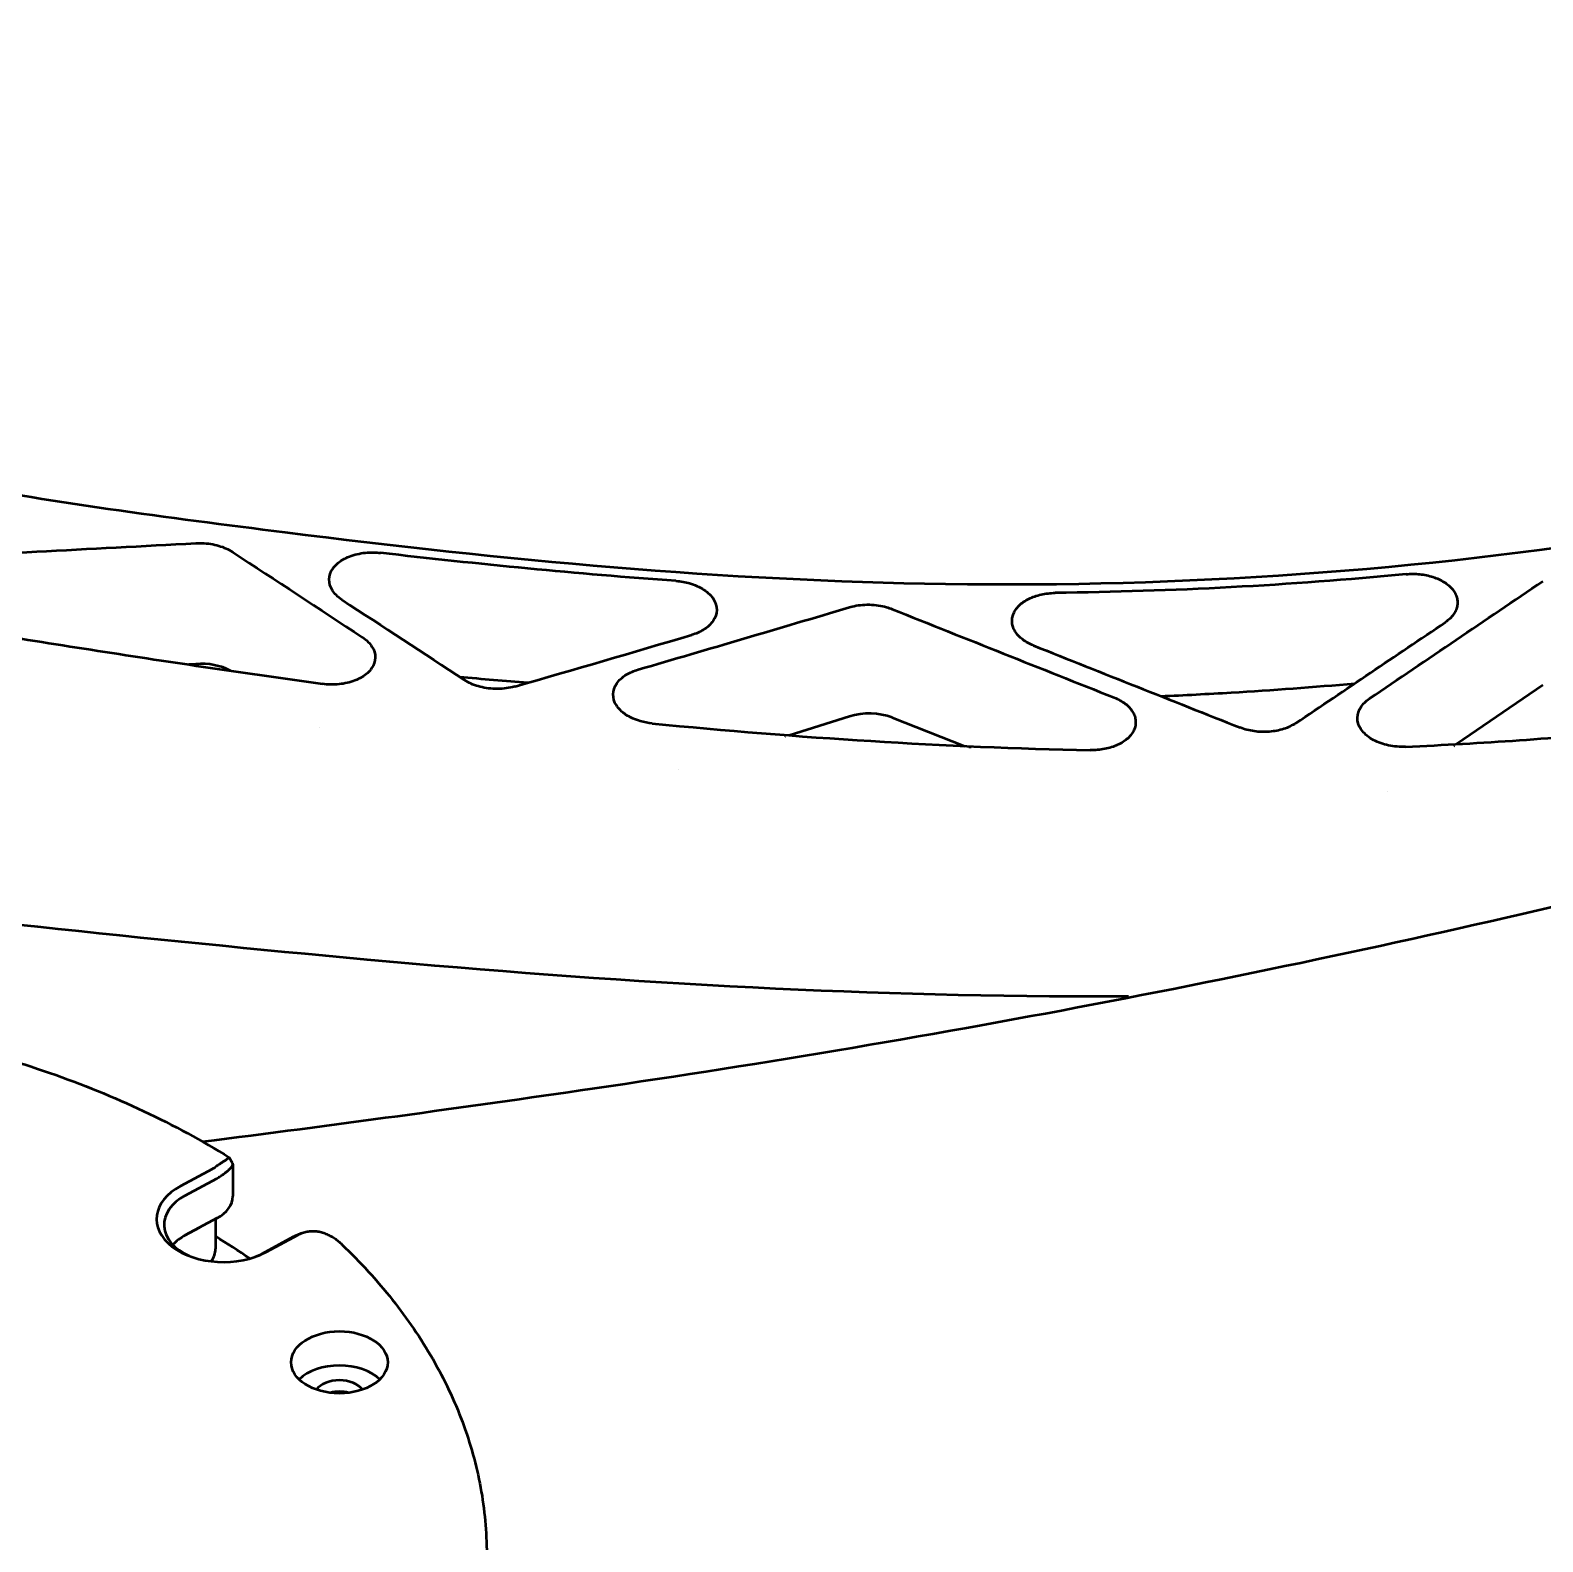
# Model space of a CAD drawing. Header units: millimetres. Extents: x 36 to 3196, y 27 to 5967.
# Drawn here: x 1844.5 to 1946.3, y 5382.2 to 5483.8 of the extents above; entities that cross this region are included whole.
import ezdxf

# ---------------------------------------------------------------- set-up
doc = ezdxf.new("R2010")
doc.units = ezdxf.units.MM
doc.layers.add('외형선(ISO)', color=7, linetype='Continuous', lineweight=50)

msp = doc.modelspace()

# ---------------------------------------------------------------- linework, layer by layer
at = {"layer": '외형선(ISO)'}
for p, q in [((1855.6298, 5441.2075), (1855.1604, 5441.17)), ((1946.2644, 5439.782), (1940.4507, 5435.8186)), ((1863.9251, 5436.9273), (1863.9251, 5436.9272)), ((1899.6115, 5437.685), (1895.5471, 5436.4104)), ((1902.4837, 5437.6003), (1907.3717, 5435.693)), ((1895.2728, 5436.3244), (1895.2527, 5436.3181)), ((1907.7033, 5435.5636), (1907.7141, 5435.5593)), ((1940.2939, 5435.7118), (1940.2484, 5435.6808)), ((1888.1219, 5434.0819), (1888.1217, 5434.0818)), ((1935.7933, 5432.6435), (1935.7927, 5432.6432)), ((1857.8693, 5408.019), (1858.1046, 5407.6254)), ((1858.1196, 5407.5685), (1858.1196, 5405.4085)), ((1856.7266, 5407.2417), (1854.5978, 5406.0935)), ((1854.9191, 5405.4642), (1857.048, 5406.6124)), ((1857.048, 5403.9313), (1854.9191, 5402.7831)), ((1854.9191, 5402.7831), (1855.8881, 5403.3057)), ((1856.9598, 5403.8837), (1856.9598, 5401.872)), ((1862.1903, 5402.6732), (1860.0614, 5401.525)), ((1860.3828, 5401.6618), (1862.5117, 5402.81)), ((1862.7325, 5402.9164), (1862.4553, 5402.8008))]:
    msp.add_line(p, q, dxfattribs=at)
for centre, major_axis, ratio, start_param, end_param in [((1943.6102, 7370.3482), (2545.526, 450.5257), 0.73565025, 4.54029011, 4.5486364), ((2009.32, 7265.6031), (4419.0475, -3235.5528), 0.28834832, 4.88697365, 4.88890144), ((1948.1186, 7363.1615), (-1522.6217, -2170.4928), 0.51440118, 0.93093118, 0.93710182), ((2007.6003, 7268.3443), (4419.0475, -3235.5528), 0.28834832, 4.88898572, 4.89080294), ((1941.9064, 7373.064), (-1999.3134, -1509.0806), 0.68749356, 1.06703726, 1.07334951), ((1965.7725, 7335.0201), (3478.9135, -1785.7945), 0.44701127, 4.92021185, 4.92439934), ((1947.3775, 7364.3428), (-1522.6217, -2170.4928), 0.51440118, 0.92869277, 0.93402384), ((1941.2316, 7374.1398), (-1999.3134, -1509.0806), 0.68749356, 1.0636628, 1.0689365), ((1964.6482, 7336.8123), (3478.9135, -1785.7945), 0.44701127, 4.92319289, 4.92708991), ((1855.9996, 5439.2938), (-3, 0), 0.64278761, 4.00238995, 4.83598254), ((1900.9269, 5435.9519), (-3, 0), 0.64278761, 4.16680241, 5.16628958), ((1855.1196, 5408.4727), (2.5, 0), 0.64278761, 5.41052068, 5.52097028), ((1855.1196, 5408.0897), (3, 0), 0.64278761, 5.41052068, 5.52097028), ((1857.4903, 5403.8776), (-4.5, 0), 0.64278761, 5.41052068, 8.55211333), ((1857.4903, 5403.4946), (-4, 0), 0.64278761, 5.41052068, 7.23947632), ((1855.1196, 5405.4085), (3, 0), 0.64278761, 5.41052068, 6.28318531), ((1857.4903, 5400.8135), (4, 0), 0.64278761, 2.26892803, 2.593111), ((1857.4903, 5400.8135), (-4, 0), 0.64278761, 5.41052068, 5.73470366), ((1819.9541, 5377.6569), (53.75, 0), 0.64278761, 0.75047935, 0.81140898), ((1864.1186, 5401.196), (-3, 0), 0.64278761, 5.30007109, 5.41052068), ((1864.1186, 5401.579), (-2.5, 0), 0.64278761, 5.30007109, 5.41052068), ((1853.9598, 5401.872), (3, 0), 0.64278761, 5.83394577, 6.28318531), ((1857.4903, 5403.4946), (4, 0), 0.64278761, 5.3268943, 5.41052068), ((1865.2943, 5391.9415), (3.25, 0), 0.64278761, 0.58241228, 2.55918038), ((1865.2943, 5391.9415), (1.7, 0), 0.64278761, 0.43385483, 2.70773782), ((1865.2943, 5391.1754), (-1.7, 0), 0.64278761, 4.33243389, 5.09234407)]:
    msp.add_ellipse(centre, major_axis=major_axis, ratio=ratio, start_param=start_param, end_param=end_param, dxfattribs=at)
msp.add_ellipse((1865.2943, 5394.2396), major_axis=(-3.25, 0), ratio=0.64278761, dxfattribs=at)
for points, knots in [([(1856.0707, 5409.0892), (1864.8514, 5410.188), (1873.6044, 5411.3843), (1905.6945, 5416.0617), (1928.7564, 5420.5), (1971.5702, 5430.7983), (1991.4833, 5436.6028), (2028.0986, 5449.5425), (2044.9655, 5456.6409), (2072.7078, 5470.5145), (2084.085, 5476.9688), (2094.7775, 5483.8351)], [3.18616181, 3.18616181, 3.18616181, 3.18616181, 5.86836323, 5.86836323, 13.05789145, 13.05789145, 19.58398878, 19.58398878, 25.59662907, 25.59662907, 30.13475883, 30.13475883, 30.13475883, 30.13475883]), ([(1814.9758, 5461.0298), (1817.9621, 5459.3615), (1821.3902, 5457.9636), (1829.1077, 5455.483), (1833.5029, 5454.4565), (1845.7187, 5452.1105), (1853.6777, 5451.0815), (1876.3019, 5448.2155), (1891.1805, 5446.8184), (1921.9947, 5446.3668), (1938.0665, 5447.4765), (1966.071, 5452.044), (1978.3133, 5454.9851), (2004.6586, 5462.2927), (2018.709, 5466.8642), (2041.4241, 5473.5608), (2049.912, 5475.9139), (2058.5718, 5477.9271)], [0, 0, 0, 0, 1.18053412, 1.18053412, 2.5557682, 2.5557682, 4.96947578, 4.96947578, 9.43649437, 9.43649437, 14.21486088, 14.21486088, 18.10021825, 18.10021825, 22.75566375, 22.75566375, 25.47245647, 25.47245647, 25.47245647, 25.47245647]), ([(1855.6298, 5449.3368), (1855.7613, 5449.344), (1855.8947, 5449.3456), (1856.428, 5449.3295), (1856.8272, 5449.2641), (1857.5122, 5449.0632), (1857.8446, 5448.9166), (1858.1207, 5448.7352)], [0.527578114, 0.527578114, 0.527578114, 0.527578114, 0.565238748, 0.565238748, 0.678314126, 0.678314126, 0.78862344, 0.78862344, 0.78862344, 0.78862344]), ([(1865.4837, 5445.5143), (1865.477, 5445.5187), (1865.4703, 5445.5231), (1865.1835, 5445.7147), (1864.9634, 5445.938), (1864.8225, 5446.1626), (1864.6816, 5446.3872), (1864.6012, 5446.6429), (1864.6087, 5447.1497), (1864.6966, 5447.4007), (1864.9914, 5447.8336), (1865.2179, 5448.0444), (1865.789, 5448.3872), (1866.1335, 5448.5192), (1866.8322, 5448.6828), (1867.233, 5448.7252), (1867.7721, 5448.7106), (1867.911, 5448.7006), (1868.0477, 5448.6848)], [1.692817719, 1.692817719, 1.692817719, 1.692817719, 1.695495725, 1.695495725, 1.808513352, 1.808513352, 1.808513352, 1.9215168, 1.9215168, 2.034520249, 2.034520249, 2.147582729, 2.147582729, 2.26064521, 2.26064521, 2.373704489, 2.373704489, 2.41298662, 2.41298662, 2.41298662, 2.41298662]), ([(1887.9398, 5446.7977), (1884.6115, 5447.0332), (1881.2909, 5447.3136), (1874.6591, 5447.9482), (1871.3509, 5448.3022), (1868.0477, 5448.6848)], [-2.00464395, -2.00464395, -2.00464395, -2.00464395, -1.00226131, -1.00226131, 0, 0, 0, 0]), ([(1937.0689, 5447.2517), (1933.1597, 5446.8744), (1929.2356, 5446.5816), (1921.3579, 5446.1625), (1917.4115, 5446.0367), (1913.4579, 5445.9925)], [-2.37357695, -2.37357695, -2.37357695, -2.37357695, -1.1867714, -1.1867714, -0.00000001, -0.00000001, -0.00000001, -0.00000001]), ([(1937.0689, 5447.2517), (1937.2235, 5447.2667), (1937.3778, 5447.2737), (1937.5322, 5447.2731), (1937.6866, 5447.2726), (1937.8411, 5447.2644), (1937.9945, 5447.2485), (1938.1478, 5447.2326), (1938.3001, 5447.2089), (1938.4475, 5447.1781), (1938.5949, 5447.1473), (1938.7374, 5447.1095), (1938.876, 5447.0644), (1939.0146, 5447.0194), (1939.1491, 5446.9669), (1939.2751, 5446.9087), (1939.4011, 5446.8505), (1939.5188, 5446.7868), (1939.6295, 5446.7169), (1939.7402, 5446.6469), (1939.8435, 5446.5706), (1939.936, 5446.4906), (1940.0286, 5446.4105), (1940.1106, 5446.3268), (1940.1828, 5446.2387), (1940.2551, 5446.1506), (1940.3173, 5446.0579), (1940.3675, 5445.9636), (1940.4177, 5445.8693), (1940.4562, 5445.7733), (1940.4831, 5445.6754), (1940.5101, 5445.5775), (1940.5253, 5445.4776), (1940.5284, 5445.378), (1940.5315, 5445.2785), (1940.5225, 5445.1792), (1940.5017, 5445.0808), (1940.4808, 5444.9825), (1940.4481, 5444.8851), (1940.4037, 5444.7898), (1940.3594, 5444.6945), (1940.3032, 5444.6011), (1940.2366, 5444.5117), (1940.17, 5444.4223), (1940.093, 5444.3367), (1940.0054, 5444.2546), (1939.9177, 5444.1726), (1939.8191, 5444.0942), (1939.7117, 5444.0215)], [0, 0, 0, 0, 0.00046275951, 0.00046275951, 0.00046275951, 0.00092551901, 0.00092551901, 0.00092551901, 0.00138827852, 0.00138827852, 0.00138827852, 0.00185103802, 0.00185103802, 0.00185103802, 0.00231379753, 0.00231379753, 0.00231379753, 0.00277655703, 0.00277655703, 0.00277655703, 0.00323931654, 0.00323931654, 0.00323931654, 0.00370207604, 0.00370207604, 0.00370207604, 0.00416483555, 0.00416483555, 0.00416483555, 0.00462759505, 0.00462759505, 0.00462759505, 0.00509035456, 0.00509035456, 0.00509035456, 0.00555311406, 0.00555311406, 0.00555311406, 0.00601587357, 0.00601587357, 0.00601587357, 0.00647863307, 0.00647863307, 0.00647863307, 0.00694139258, 0.00694139258, 0.00694139258, 0.00740415208, 0.00740415208, 0.00740415208, 0.00740415208]), ([(1887.9398, 5446.7977), (1888.2618, 5446.7749), (1888.5767, 5446.7181), (1889.2039, 5446.5384), (1889.5442, 5446.3888), (1890.1046, 5446.0166), (1890.3247, 5445.7939), (1890.6064, 5445.3448), (1890.6869, 5445.0884), (1890.6794, 5444.5794), (1890.5914, 5444.3268), (1890.2966, 5443.8903), (1890.0701, 5443.6773), (1889.5519, 5443.3622), (1889.2806, 5443.2462), (1888.9987, 5443.1634)], [0.586668785, 0.586668785, 0.586668785, 0.586668785, 0.678146861, 0.678146861, 0.791158753, 0.791158753, 0.904170646, 0.904170646, 1.01717494, 1.01717494, 1.130179234, 1.130179234, 1.243216253, 1.243216253, 1.335308361, 1.335308361, 1.335308361, 1.335308361]), ([(1911.9982, 5442.4538), (1911.86, 5442.5088), (1911.7306, 5442.57), (1911.6091, 5442.6374), (1911.4876, 5442.7048), (1911.3742, 5442.7784), (1911.2702, 5442.8575), (1911.1663, 5442.9366), (1911.0719, 5443.0212), (1910.989, 5443.1095), (1910.9061, 5443.1977), (1910.8345, 5443.2896), (1910.7744, 5443.3851), (1910.7142, 5443.4806), (1910.6657, 5443.5797), (1910.6301, 5443.6798), (1910.5945, 5443.7798), (1910.5716, 5443.8807), (1910.5612, 5443.9829), (1910.5509, 5444.0851), (1910.5535, 5444.1886), (1910.5688, 5444.2902), (1910.5842, 5444.3918), (1910.612, 5444.4915), (1910.6526, 5444.59), (1910.6931, 5444.6886), (1910.7466, 5444.7859), (1910.8114, 5444.8788), (1910.8762, 5444.9716), (1910.9519, 5445.0601), (1911.0391, 5445.145), (1911.1263, 5445.2298), (1911.2255, 5445.311), (1911.3331, 5445.3857), (1911.4407, 5445.4604), (1911.5566, 5445.5287), (1911.6816, 5445.5913), (1911.8067, 5445.6539), (1911.9411, 5445.7106), (1912.0807, 5445.7595), (1912.2203, 5445.8085), (1912.365, 5445.8498), (1912.5148, 5445.8837), (1912.8143, 5445.9516), (1913.1347, 5445.9889), (1913.4579, 5445.9925)], [0, 0, 0, 0, 0.00047820037, 0.00047820037, 0.00047820037, 0.00095640074, 0.00095640074, 0.00095640074, 0.00143460112, 0.00143460112, 0.00143460112, 0.00191280149, 0.00191280149, 0.00191280149, 0.00239100186, 0.00239100186, 0.00239100186, 0.00286920223, 0.00286920223, 0.00286920223, 0.00334740261, 0.00334740261, 0.00334740261, 0.00382560298, 0.00382560298, 0.00382560298, 0.00430380335, 0.00430380335, 0.00430380335, 0.00478200372, 0.00478200372, 0.00478200372, 0.0052602041, 0.0052602041, 0.0052602041, 0.00573840447, 0.00573840447, 0.00573840447, 0.00621660484, 0.00621660484, 0.00621660484, 0.00669480521, 0.00669480521, 0.00669480521, 0.00765120596, 0.00765120596, 0.00765120596, 0.00765120596]), ([(1899.6115, 5445.0269), (1899.6756, 5445.0459), (1899.7402, 5445.0634), (1900.1543, 5445.1643), (1900.5551, 5445.2103), (1901.3551, 5445.1952), (1901.7543, 5445.134), (1902.2302, 5444.9989), (1902.3589, 5444.9555), (1902.4837, 5444.9056)], [0.431122779, 0.431122779, 0.431122779, 0.431122779, 0.452065745, 0.452065745, 0.565086729, 0.565086729, 0.678107714, 0.678107714, 0.720248178, 0.720248178, 0.720248178, 0.720248178]), ([(1833.9613, 5444.5237), (1838.981, 5443.6894), (1844.0075, 5442.8822), (1854.0719, 5441.3229), (1859.1134, 5440.5702), (1864.1661, 5439.8699)], [-3.0828874, -3.0828874, -3.0828874, -3.0828874, -1.5411708, -1.5411708, 0, 0, 0, 0]), ([(1866.8229, 5443.0226), (1866.8296, 5443.0182), (1866.8363, 5443.0138), (1867.1231, 5442.8221), (1867.3432, 5442.5989), (1867.625, 5442.1497), (1867.7054, 5441.8939), (1867.6979, 5441.3872), (1867.61, 5441.1362), (1867.3152, 5440.7035), (1867.0887, 5440.493), (1866.5176, 5440.151), (1866.1731, 5440.0195), (1865.4744, 5439.8573), (1865.0736, 5439.8157), (1864.5029, 5439.8325), (1864.3324, 5439.8469), (1864.1661, 5439.8699)], [0.788593711, 0.788593711, 0.788593711, 0.788593711, 0.791271496, 0.791271496, 0.904289384, 0.904289384, 1.017292074, 1.017292074, 1.130294764, 1.130294764, 1.243362526, 1.243362526, 1.356430289, 1.356430289, 1.469501496, 1.469501496, 1.51771355, 1.51771355, 1.51771355, 1.51771355]), ([(1873.3669, 5440.3457), (1874.8994, 5440.2126), (1876.4331, 5440.0858), (1877.9878, 5439.9646), (1878.007, 5439.9631), (1878.0263, 5439.9616)], [-1.466742512, -1.466742512, -1.466742512, -1.466742512, -1.002760244, -1.002760244, -0.996942421, -0.996942421, -0.996942421, -0.996942421]), ([(1877.1238, 5439.7003), (1877.0597, 5439.6817), (1876.995, 5439.6648), (1876.5809, 5439.5672), (1876.1801, 5439.5244), (1875.38, 5439.5457), (1874.9808, 5439.6098), (1874.2958, 5439.8089), (1873.9634, 5439.9549), (1873.6872, 5440.1358)], [1.335397646, 1.335397646, 1.335397646, 1.335397646, 1.35634538, 1.35634538, 1.469401393, 1.469401393, 1.582457406, 1.582457406, 1.692770697, 1.692770697, 1.692770697, 1.692770697]), ([(1886.3386, 5437.212), (1886.0575, 5437.2396), (1885.7845, 5437.2928), (1885.1914, 5437.464), (1884.8511, 5437.6142), (1884.2908, 5437.9873), (1884.0708, 5438.2102), (1883.9299, 5438.4348), (1883.789, 5438.6594), (1883.7086, 5438.9155), (1883.7161, 5439.4236), (1883.8041, 5439.6756), (1884.0989, 5440.1107), (1884.3254, 5440.3227), (1884.8435, 5440.6365), (1885.1149, 5440.7519), (1885.3968, 5440.8343)], [1.501983847, 1.501983847, 1.501983847, 1.501983847, 1.582370468, 1.582370468, 1.695374768, 1.695374768, 1.808379067, 1.808379067, 1.808379067, 1.921393058, 1.921393058, 2.034407049, 2.034407049, 2.14744189, 2.14744189, 2.239530944, 2.239530944, 2.239530944, 2.239530944]), ([(1920.5688, 5439.0472), (1922.1493, 5439.1168), (1923.7286, 5439.1987), (1928.0867, 5439.4591), (1930.8594, 5439.6636), (1933.6246, 5439.9067)], [-1.66123187, -1.66123187, -1.66123187, -1.66123187, -1.18577189, -1.18577189, -0.34815367, -0.34815367, -0.34815367, -0.34815367]), ([(1917.4283, 5438.9487), (1917.5692, 5438.8927), (1917.7009, 5438.8303), (1917.8245, 5438.7615), (1917.948, 5438.6926), (1918.0632, 5438.6172), (1918.1684, 5438.5362), (1918.2735, 5438.4553), (1918.3685, 5438.3688), (1918.4517, 5438.2784), (1918.535, 5438.1879), (1918.6065, 5438.0936), (1918.6659, 5437.9959), (1918.7254, 5437.8981), (1918.7725, 5437.7968), (1918.8064, 5437.6945), (1918.8402, 5437.5922), (1918.8609, 5437.4889), (1918.8684, 5437.3846), (1918.8759, 5437.2803), (1918.87, 5437.175), (1918.8508, 5437.0716), (1918.8317, 5436.9683), (1918.7996, 5436.8668), (1918.7544, 5436.767), (1918.7092, 5436.6672), (1918.6506, 5436.5691), (1918.5805, 5436.4756), (1918.5104, 5436.3821), (1918.429, 5436.2933), (1918.3359, 5436.2085), (1918.2427, 5436.1237), (1918.1376, 5436.0432), (1918.0239, 5435.9696), (1917.9102, 5435.8959), (1917.7882, 5435.8289), (1917.6571, 5435.7682), (1917.5259, 5435.7075), (1917.3853, 5435.6531), (1917.24, 5435.6071), (1917.0947, 5435.561), (1916.945, 5435.523), (1916.7896, 5435.4927), (1916.6343, 5435.4624), (1916.4731, 5435.4401), (1916.311, 5435.4265), (1916.1489, 5435.4128), (1915.9859, 5435.4077), (1915.8211, 5435.4112)], [0, 0, 0, 0, 0.00048740764, 0.00048740764, 0.00048740764, 0.00097481528, 0.00097481528, 0.00097481528, 0.00146222291, 0.00146222291, 0.00146222291, 0.00194963055, 0.00194963055, 0.00194963055, 0.00243703819, 0.00243703819, 0.00243703819, 0.00292444583, 0.00292444583, 0.00292444583, 0.00341185347, 0.00341185347, 0.00341185347, 0.0038992611, 0.0038992611, 0.0038992611, 0.00438666874, 0.00438666874, 0.00438666874, 0.00487407638, 0.00487407638, 0.00487407638, 0.00536148402, 0.00536148402, 0.00536148402, 0.00584889166, 0.00584889166, 0.00584889166, 0.00633629929, 0.00633629929, 0.00633629929, 0.00682370693, 0.00682370693, 0.00682370693, 0.00731111457, 0.00731111457, 0.00731111457, 0.00779852221, 0.00779852221, 0.00779852221, 0.00779852221]), ([(1937.0304, 5435.6453), (1936.9433, 5435.6413), (1936.8557, 5435.6398), (1936.3682, 5435.6452), (1935.969, 5435.7037), (1935.2757, 5435.8963), (1934.9354, 5436.0432), (1934.375, 5436.4121), (1934.1549, 5436.634), (1934.0141, 5436.8585), (1933.8732, 5437.0831), (1933.7928, 5437.3403), (1933.8003, 5437.8527), (1933.8882, 5438.1079), (1934.1688, 5438.529), (1934.3659, 5438.7255), (1934.6136, 5438.8926)], [1.444364044, 1.444364044, 1.444364044, 1.444364044, 1.469095479, 1.469095479, 1.58210448, 1.58210448, 1.695110405, 1.695110405, 1.808116329, 1.808116329, 1.808116329, 1.921123026, 1.921123026, 2.034129722, 2.034129722, 2.136175755, 2.136175755, 2.136175755, 2.136175755]), ([(1937.0304, 5435.6453), (1942.1547, 5435.8766), (1947.2578, 5436.2361), (1957.4325, 5437.1634), (1962.4965, 5437.7304), (1967.5413, 5438.3755)], [-3.08340314, -3.08340314, -3.08340314, -3.08340314, -1.54139472, -1.54139472, 0, 0, 0, 0]), ([(1886.3386, 5437.212), (1891.2468, 5436.7313), (1896.1318, 5436.3355), (1905.963, 5435.7275), (1910.8925, 5435.5166), (1915.8211, 5435.4112)], [-2.95948985, -2.95948985, -2.95948985, -2.95948985, -1.47894037, -1.47894037, 0, 0, 0, 0]), ([(1929.6463, 5437.2282), (1929.5285, 5437.149), (1929.4021, 5437.0777), (1929.2665, 5437.0133), (1929.1309, 5436.949), (1928.9859, 5436.8918), (1928.8346, 5436.8431), (1928.6832, 5436.7944), (1928.5255, 5436.7541), (1928.3633, 5436.7226), (1928.201, 5436.6911), (1928.0342, 5436.6685), (1927.8657, 5436.6551), (1927.6972, 5436.6417), (1927.5269, 5436.6376), (1927.357, 5436.6427), (1927.187, 5436.6478), (1927.0173, 5436.6622), (1926.8507, 5436.6857), (1926.6842, 5436.7092), (1926.5207, 5436.7418), (1926.3631, 5436.7827), (1926.2055, 5436.8237), (1926.0536, 5436.8729), (1925.9068, 5436.9311)], [0, 0, 0, 0, 0.00050782935, 0.00050782935, 0.00050782935, 0.0010156587, 0.0010156587, 0.0010156587, 0.00152348805, 0.00152348805, 0.00152348805, 0.0020313174, 0.0020313174, 0.0020313174, 0.00253914676, 0.00253914676, 0.00253914676, 0.00304697611, 0.00304697611, 0.00304697611, 0.00355480546, 0.00355480546, 0.00355480546, 0.00406263481, 0.00406263481, 0.00406263481, 0.00406263481]), ([(1918.401, 5418.8516), (1917.6531, 5418.8471), (1916.9052, 5418.8447), (1899.7399, 5418.8345), (1883.3348, 5419.8411), (1852.338, 5422.6731), (1837.6034, 5424.2912), (1822.921, 5425.9599)], [15.69372079, 15.69372079, 15.69372079, 15.69372079, 15.91813166, 15.91813166, 20.84439363, 20.84439363, 25.36192949, 25.36192949, 25.36192949, 25.36192949]), ([(1789.3895, 5411.8633), (1793.5217, 5413.668), (1798.0119, 5415.0965), (1807.3968, 5417.1201), (1812.291, 5417.7149), (1822.1444, 5418.0352), (1827.1028, 5417.7607), (1836.7398, 5416.3585), (1841.4177, 5415.2312), (1850.1689, 5412.1892), (1854.2418, 5410.275), (1857.8689, 5408.0195)], [6.20999505, 6.20999505, 6.20999505, 6.20999505, 6.48312588, 6.48312588, 6.7562567, 6.7562567, 7.02938752, 7.02938752, 7.30251835, 7.30251835, 7.57564917, 7.57564917, 7.57564917, 7.57564917]), ([(1857.8689, 5408.0195), (1857.8696, 5408.019), (1857.8697, 5408.018), (1857.869, 5408.0166), (1857.8682, 5408.0149), (1857.8662, 5408.0124), (1857.8631, 5408.0092), (1857.86, 5408.006), (1857.8557, 5408.0021), (1857.8502, 5407.9974), (1857.8448, 5407.9927), (1857.8381, 5407.9873), (1857.8302, 5407.9811), (1857.8222, 5407.9748), (1857.8131, 5407.9678), (1857.8026, 5407.9599), (1857.792, 5407.952), (1857.7802, 5407.9433), (1857.767, 5407.9336), (1857.7537, 5407.924), (1857.7391, 5407.9135), (1857.7228, 5407.902), (1857.7066, 5407.8904), (1857.689, 5407.878), (1857.6699, 5407.8647), (1857.6509, 5407.8514), (1857.6304, 5407.8371), (1857.6085, 5407.822), (1857.5865, 5407.8068), (1857.5631, 5407.7907), (1857.5381, 5407.7736), (1857.5131, 5407.7565), (1857.4865, 5407.7384), (1857.4583, 5407.7193), (1857.4301, 5407.7001), (1857.4, 5407.6798), (1857.3688, 5407.6586), (1857.3375, 5407.6375), (1857.3048, 5407.6155), (1857.2709, 5407.5927), (1857.2369, 5407.5699), (1857.2016, 5407.5461), (1857.1649, 5407.5216), (1857.0915, 5407.4724), (1857.0126, 5407.4196), (1856.9279, 5407.363)], [-0.494221113, -0.494221113, -0.494221113, -0.494221113, -0.46875, -0.46875, -0.46875, -0.4375, -0.4375, -0.4375, -0.40625, -0.40625, -0.40625, -0.375, -0.375, -0.375, -0.34375, -0.34375, -0.34375, -0.3125, -0.3125, -0.3125, -0.28125, -0.28125, -0.28125, -0.25, -0.25, -0.25, -0.21875, -0.21875, -0.21875, -0.1875, -0.1875, -0.1875, -0.15625, -0.15625, -0.15625, -0.125, -0.125, -0.125, -0.09375, -0.09375, -0.09375, -0.0625, -0.0625, -0.0625, 0, 0, 0, 0]), ([(1857.2895, 5406.7581), (1857.3739, 5406.8149), (1857.4516, 5406.8694), (1857.523, 5406.9217), (1857.5587, 5406.9478), (1857.5928, 5406.9734), (1857.6254, 5406.9985), (1857.6579, 5407.0236), (1857.689, 5407.0482), (1857.7185, 5407.0722), (1857.748, 5407.0962), (1857.7761, 5407.1198), (1857.8021, 5407.1425), (1857.8282, 5407.1652), (1857.8525, 5407.1871), (1857.875, 5407.2083), (1857.8976, 5407.2294), (1857.9185, 5407.2499), (1857.9377, 5407.2696), (1857.9569, 5407.2893), (1857.9745, 5407.3083), (1857.9906, 5407.3267), (1858.0066, 5407.345), (1858.0211, 5407.3628), (1858.0341, 5407.3798), (1858.0471, 5407.3968), (1858.0584, 5407.413), (1858.0682, 5407.4284), (1858.078, 5407.4439), (1858.0863, 5407.4586), (1858.0932, 5407.4726), (1858.1001, 5407.4866), (1858.1056, 5407.4999), (1858.1097, 5407.5125), (1858.1139, 5407.5252), (1858.1167, 5407.5371), (1858.1182, 5407.5485), (1858.1197, 5407.5598), (1858.12, 5407.5706), (1858.119, 5407.5807), (1858.1181, 5407.5908), (1858.1159, 5407.6003), (1858.1125, 5407.6092), (1858.1103, 5407.6149), (1858.1077, 5407.6203), (1858.1046, 5407.6254)], [-1, -1, -1, -1, -0.9375, -0.9375, -0.9375, -0.90625, -0.90625, -0.90625, -0.875, -0.875, -0.875, -0.84375, -0.84375, -0.84375, -0.8125, -0.8125, -0.8125, -0.78125, -0.78125, -0.78125, -0.75, -0.75, -0.75, -0.71875, -0.71875, -0.71875, -0.6875, -0.6875, -0.6875, -0.65625, -0.65625, -0.65625, -0.625, -0.625, -0.625, -0.59375, -0.59375, -0.59375, -0.5625, -0.5625, -0.5625, -0.53125, -0.53125, -0.53125, -0.511487228, -0.511487228, -0.511487228, -0.511487228]), ([(1862.7325, 5402.9164), (1862.834, 5402.9602), (1862.9372, 5402.9943), (1863.0421, 5403.0194), (1863.0945, 5403.0319), (1863.1473, 5403.0422), (1863.2006, 5403.0503), (1863.2539, 5403.0583), (1863.3076, 5403.0642), (1863.3616, 5403.0678), (1863.4157, 5403.0715), (1863.4704, 5403.073), (1863.5245, 5403.0723), (1863.5786, 5403.0716), (1863.6324, 5403.0688), (1863.686, 5403.064), (1863.7395, 5403.0593), (1863.7928, 5403.0525), (1863.8459, 5403.0439), (1863.8989, 5403.0352), (1863.9517, 5403.0247), (1864.0042, 5403.0124), (1864.0567, 5403), (1864.109, 5402.9859), (1864.161, 5402.97), (1864.213, 5402.9542), (1864.2641, 5402.9368), (1864.3146, 5402.9179), (1864.365, 5402.899), (1864.4148, 5402.8786), (1864.464, 5402.8569), (1864.5131, 5402.8352), (1864.5616, 5402.8121), (1864.6095, 5402.7877), (1864.6574, 5402.7634), (1864.7047, 5402.7377), (1864.7515, 5402.7108), (1864.7982, 5402.6839), (1864.8443, 5402.6557), (1864.8899, 5402.6264), (1864.9355, 5402.5971), (1864.9805, 5402.5666), (1865.025, 5402.5349), (1865.0695, 5402.5032), (1865.1132, 5402.4704), (1865.1561, 5402.4369), (1865.2418, 5402.3699), (1865.3243, 5402.2993), (1865.4038, 5402.2256), (1865.4222, 5402.2086), (1865.4404, 5402.1914), (1865.4585, 5402.174)], [-1, -1, -1, -1, -0.9375, -0.9375, -0.9375, -0.90625, -0.90625, -0.90625, -0.875, -0.875, -0.875, -0.84375, -0.84375, -0.84375, -0.8125, -0.8125, -0.8125, -0.78125, -0.78125, -0.78125, -0.75, -0.75, -0.75, -0.71875, -0.71875, -0.71875, -0.6875, -0.6875, -0.6875, -0.65625, -0.65625, -0.65625, -0.625, -0.625, -0.625, -0.59375, -0.59375, -0.59375, -0.5625, -0.5625, -0.5625, -0.53125, -0.53125, -0.53125, -0.5, -0.5, -0.5, -0.4375, -0.4375, -0.4375, -0.423044778, -0.423044778, -0.423044778, -0.423044778]), ([(1865.4585, 5402.174), (1866.6927, 5400.9884), (1867.8255, 5399.7487), (1869.8688, 5397.1743), (1870.7792, 5395.8394), (1872.3587, 5393.0905), (1873.0277, 5391.6764), (1874.107, 5388.79), (1874.5172, 5387.3176), (1875.0658, 5384.3414), (1875.2041, 5382.8377), (1875.2041, 5381.3339)], [1.504717929, 1.504717929, 1.504717929, 1.504717929, 1.622653364, 1.622653364, 1.740588798, 1.740588798, 1.858524233, 1.858524233, 1.976459668, 1.976459668, 2.094395102, 2.094395102, 2.094395102, 2.094395102])]:
    msp.add_open_spline(points, degree=3, knots=knots, dxfattribs=at)

doc.saveas('drawing.dxf')
